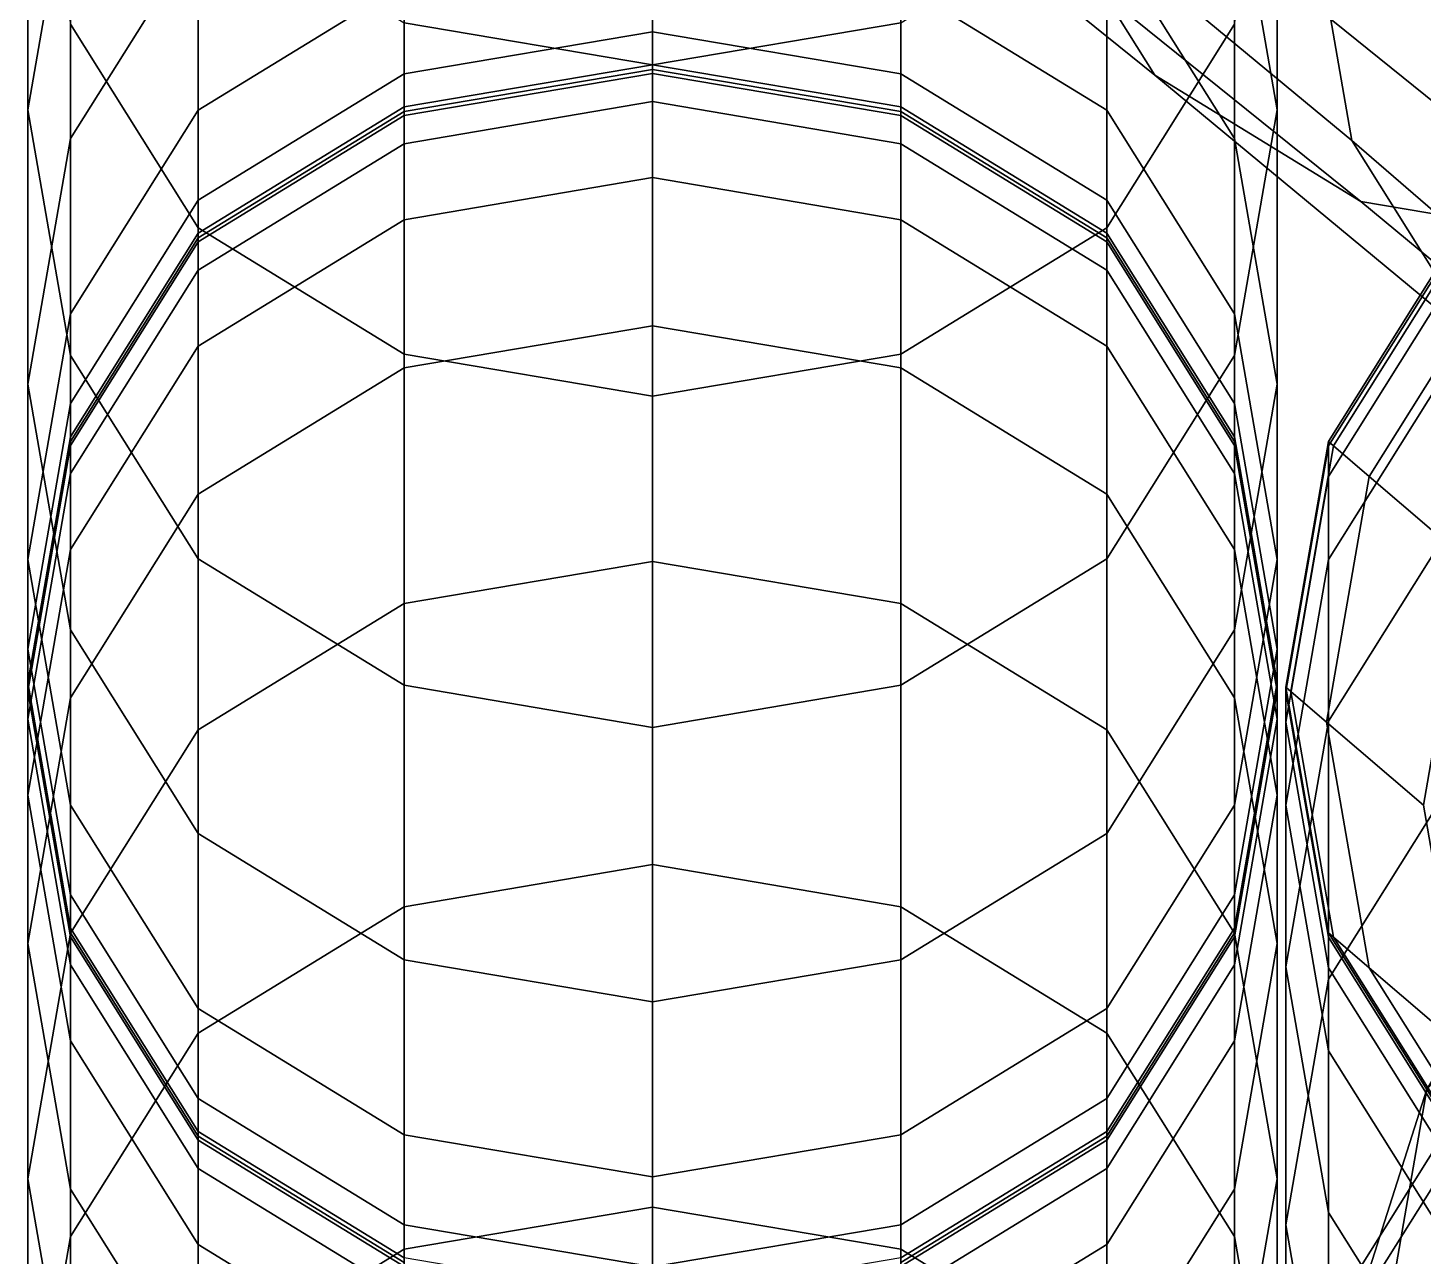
# Model space of a CAD drawing. Extents: x -7679 to 4110, y -17172 to 4838.
# Drawn here: x -7679 to -3935, y -3064 to 231 of the extents above; entities that cross this region are included whole.
import ezdxf

# ---------------------------------------------------------------- set-up
doc = ezdxf.new("R2010")
doc.units = 0

msp = doc.modelspace()

# ---------------------------------------------------------------- linework, layer by layer
for points in [[(-7678.625977, 11.328167, -192346.875), (-7564.368164, 670.277222, -192346.875), (-7564.368164, 1558.949219, -190309.375), (-7678.625977, 900, -190309.375)], [(-4327.066406, 11.32816, -192346.875), (-4327.066406, 900, -190309.375), (-4441.32373, 1558.949219, -190309.375), (-4441.32373, 670.277222, -192346.875)], [(-5455.970215, 749.751953, -173835.9375), (-5798.743164, 1295.738281, -173835.9375), (-4997.962402, 650.230591, -171983.40625), (-4655.189453, 104.244156, -171983.40625)], [(-4997.962402, 650.230591, -171983.40625), (-5112.220215, 1309.179688, -171983.40625), (-4241.125977, 587.5, -170125), (-4126.868164, -71.449127, -170125)], [(-4241.125977, 587.5, -170125), (-4126.868164, 1246.449097, -170125), (-3245.032471, 484.730347, -168224.609375), (-3359.290283, -174.218781, -168224.609375)], [(-7564.368164, -66.050873, -194412.5), (-7221.594727, 479.935547, -194412.5), (-7221.594727, 1216.263672, -192346.875), (-7564.368164, 670.277222, -192346.875)], [(-4441.32373, -66.050873, -194412.5), (-4441.32373, 670.277222, -192346.875), (-4784.09668, 1216.263672, -192346.875), (-4784.09668, 479.935547, -194412.5)], [(-7221.594727, -304.935516, -190309.375), (-7564.368164, 241.050903, -190309.375), (-7564.368164, 1129.722778, -188267.1875), (-7221.594727, 583.736328, -188267.1875)], [(-4784.09668, -304.935516, -190309.375), (-4784.09668, 583.736328, -188267.1875), (-4441.32373, 1129.722778, -188267.1875), (-4441.32373, 241.050903, -190309.375)], [(-6002.845703, 131.885483, -188267.1875), (-6669.349609, 244.848206, -188267.1875), (-6669.349609, 981.176331, -186187.5), (-6002.845703, 868.213623, -186187.5)], [(-5336.342773, 244.848206, -188267.1875), (-6002.845703, 131.885483, -188267.1875), (-6002.845703, 868.213623, -186187.5), (-5336.342773, 981.176331, -186187.5)], [(-7564.368164, -647.620911, -192346.875), (-7678.625977, 11.328167, -192346.875), (-7678.625977, 900, -190309.375), (-7564.368164, 241.050903, -190309.375)], [(-4441.32373, -647.620911, -192346.875), (-4441.32373, 241.050903, -190309.375), (-4327.066406, 900, -190309.375), (-4327.066406, 11.32816, -192346.875)], [(-6669.349609, 349.097107, -196529.5), (-6669.349609, 818.823669, -194412.5), (-7221.594727, 479.935547, -194412.5), (-7221.594727, 10.208967, -196529.5)], [(-4784.09668, 10.208967, -196529.5), (-4784.09668, 479.935547, -194412.5), (-5336.342773, 818.823669, -194412.5), (-5336.342773, 349.097107, -196529.5)], [(-4903.724609, 410.863831, -173835.9375), (-5455.970215, 749.751953, -173835.9375), (-4655.189453, 104.244156, -171983.40625), (-4102.943359, -234.643951, -171983.40625)], [(-7678.625977, -725, -194412.5), (-7564.368164, -66.050873, -194412.5), (-7564.368164, 670.277222, -192346.875), (-7678.625977, 11.328167, -192346.875)], [(-4655.189453, 104.244156, -171983.40625), (-4997.962402, 650.230591, -171983.40625), (-4126.868164, -71.449127, -170125), (-3784.095215, -617.435547, -170125)], [(-4327.066406, -725, -194412.5), (-4327.066406, 11.32816, -192346.875), (-4441.32373, 670.277222, -192346.875), (-4441.32373, -66.050873, -194412.5)], [(-6669.349609, -643.823608, -190309.375), (-7221.594727, -304.935516, -190309.375), (-7221.594727, 583.736328, -188267.1875), (-6669.349609, 244.848206, -188267.1875)], [(-4784.09668, -304.935516, -190309.375), (-5336.342773, -643.823608, -190309.375), (-5336.342773, 244.848206, -188267.1875), (-4784.09668, 583.736328, -188267.1875)], [(-4126.868164, -71.449127, -170125), (-4241.125977, 587.5, -170125), (-3359.290283, -174.218781, -168224.609375), (-3245.032471, -833.167847, -168224.609375)], [(-7564.368164, -535.777466, -196529.5), (-7221.594727, 10.208967, -196529.5), (-7221.594727, 479.935547, -194412.5), (-7564.368164, -66.050873, -194412.5)], [(-6002.845703, 220.848862, -198682.8125), (-6002.845703, 462.059814, -196529.5), (-6669.349609, 349.097107, -196529.5), (-6669.349609, 107.886154, -198682.8125)], [(-5336.342773, 107.886154, -198682.8125), (-5336.342773, 349.097107, -196529.5), (-6002.845703, 462.059814, -196529.5), (-6002.845703, 220.848862, -198682.8125)], [(-4441.32373, -535.777466, -196529.5), (-4441.32373, -66.050873, -194412.5), (-4784.09668, 479.935547, -194412.5), (-4784.09668, 10.208967, -196529.5)], [(-4237.221191, 297.901123, -173835.9375), (-4903.724609, 410.863831, -173835.9375), (-4102.943359, -234.643951, -171983.40625), (-3436.439941, -347.606659, -171983.40625)], [(-3570.717773, 410.863831, -173835.9375), (-4237.221191, 297.901123, -173835.9375), (-3436.439941, -347.606659, -171983.40625), (-2769.936523, -234.643951, -171983.40625)], [(-6669.349609, 107.886154, -198682.8125), (-6669.349609, 349.097107, -196529.5), (-7221.594727, 10.208967, -196529.5), (-7221.594727, -231.001968, -198682.8125)], [(-4784.09668, -231.001968, -198682.8125), (-4784.09668, 10.208967, -196529.5), (-5336.342773, 349.097107, -196529.5), (-5336.342773, 107.886154, -198682.8125)], [(-7221.594727, -1193.6073, -192346.875), (-7564.368164, -647.620911, -192346.875), (-7564.368164, 241.050903, -190309.375), (-7221.594727, -304.935516, -190309.375)], [(-6002.845703, -756.786377, -190309.375), (-6669.349609, -643.823608, -190309.375), (-6669.349609, 244.848206, -188267.1875), (-6002.845703, 131.885483, -188267.1875)], [(-5336.342773, -643.823608, -190309.375), (-6002.845703, -756.786377, -190309.375), (-6002.845703, 131.885483, -188267.1875), (-5336.342773, 244.848206, -188267.1875)], [(-4784.09668, -1193.6073, -192346.875), (-4784.09668, -304.935516, -190309.375), (-4441.32373, 241.050903, -190309.375), (-4441.32373, -647.620911, -192346.875)], [(-6002.845703, 131.981674, -200847.84375), (-6002.845703, 220.848862, -198682.8125), (-6669.349609, 107.886154, -198682.8125), (-6669.349609, 19.018969, -200847.84375)], [(-5336.342773, 19.018969, -200847.84375), (-5336.342773, 107.886154, -198682.8125), (-6002.845703, 220.848862, -198682.8125), (-6002.845703, 131.981674, -200847.84375)], [(-6002.845703, 119.286369, -203000), (-6002.845703, 131.981674, -200847.84375), (-6669.349609, 19.018969, -200847.84375), (-6669.349609, 6.323656, -203000)], [(-6002.845703, 119.286369, -211287.515625), (-6002.845703, 119.286369, -209259.59375), (-6669.349609, 6.323656, -209259.59375), (-6669.349609, 6.323656, -211287.515625)], [(-6002.845703, 119.286369, -209259.59375), (-6002.845703, 119.286369, -207204.6875), (-6669.349609, 6.323656, -207204.6875), (-6669.349609, 6.323656, -209259.59375)], [(-6002.845703, 119.286369, -207204.6875), (-6002.845703, 119.286369, -205119.328125), (-6669.349609, 6.323656, -205119.328125), (-6669.349609, 6.323656, -207204.6875)], [(-6002.845703, 119.286369, -205119.328125), (-6002.845703, 119.286369, -203000), (-6669.349609, 6.323656, -203000), (-6669.349609, 6.323656, -205119.328125)], [(-6002.845703, 108.544174, -213290.4375), (-6002.845703, 119.286369, -211287.515625), (-6669.349609, 6.323656, -211287.515625), (-6669.349609, -4.418532, -213290.4375)], [(-5336.342773, 6.323656, -203000), (-5336.342773, 19.018969, -200847.84375), (-6002.845703, 131.981674, -200847.84375), (-6002.845703, 119.286369, -203000)], [(-5336.342773, 6.323656, -211287.515625), (-5336.342773, 6.323656, -209259.59375), (-6002.845703, 119.286369, -209259.59375), (-6002.845703, 119.286369, -211287.515625)], [(-5336.342773, 6.323656, -209259.59375), (-5336.342773, 6.323656, -207204.6875), (-6002.845703, 119.286369, -207204.6875), (-6002.845703, 119.286369, -209259.59375)], [(-5336.342773, 6.323656, -207204.6875), (-5336.342773, 6.323656, -205119.328125), (-6002.845703, 119.286369, -205119.328125), (-6002.845703, 119.286369, -207204.6875)], [(-5336.342773, 6.323656, -205119.328125), (-5336.342773, 6.323656, -203000), (-6002.845703, 119.286369, -203000), (-6002.845703, 119.286369, -205119.328125)], [(-5336.342773, -4.418532, -213290.4375), (-5336.342773, 6.323656, -211287.515625), (-6002.845703, 119.286369, -211287.515625), (-6002.845703, 108.544174, -213290.4375)], [(-6669.349609, 19.018969, -200847.84375), (-6669.349609, 107.886154, -198682.8125), (-7221.594727, -231.001968, -198682.8125), (-7221.594727, -319.869171, -200847.84375)], [(-6002.845703, 33.348869, -215264.0625), (-6002.845703, 108.544174, -213290.4375), (-6669.349609, -4.418532, -213290.4375), (-6669.349609, -79.613846, -215264.0625)], [(-5336.342773, -79.613846, -215264.0625), (-5336.342773, -4.418532, -213290.4375), (-6002.845703, 108.544174, -213290.4375), (-6002.845703, 33.348869, -215264.0625)], [(-4784.09668, -319.869171, -200847.84375), (-4784.09668, -231.001968, -198682.8125), (-5336.342773, 107.886154, -198682.8125), (-5336.342773, 19.018969, -200847.84375)], [(-4102.943359, -234.643951, -171983.40625), (-4655.189453, 104.244156, -171983.40625), (-3784.095215, -617.435547, -170125), (-3231.849609, -956.323608, -170125)], [(-7564.368164, -1383.948975, -194412.5), (-7678.625977, -725, -194412.5), (-7678.625977, 11.328167, -192346.875), (-7564.368164, -647.620911, -192346.875)], [(-7564.368164, -776.988403, -198682.8125), (-7221.594727, -231.001968, -198682.8125), (-7221.594727, 10.208967, -196529.5), (-7564.368164, -535.777466, -196529.5)], [(-6669.349609, 6.323656, -203000), (-6669.349609, 19.018969, -200847.84375), (-7221.594727, -319.869171, -200847.84375), (-7221.594727, -332.564484, -203000)], [(-6669.349609, 6.323656, -211287.515625), (-6669.349609, 6.323656, -209259.59375), (-7221.594727, -332.564484, -209259.59375), (-7221.594727, -332.564484, -211287.515625)], [(-6669.349609, 6.323656, -209259.59375), (-6669.349609, 6.323656, -207204.6875), (-7221.594727, -332.564484, -207204.6875), (-7221.594727, -332.564484, -209259.59375)], [(-6669.349609, 6.323656, -207204.6875), (-6669.349609, 6.323656, -205119.328125), (-7221.594727, -332.564484, -205119.328125), (-7221.594727, -332.564484, -207204.6875)], [(-6669.349609, 6.323656, -205119.328125), (-6669.349609, 6.323656, -203000), (-7221.594727, -332.564484, -203000), (-7221.594727, -332.564484, -205119.328125)], [(-6669.349609, -4.418532, -213290.4375), (-6669.349609, 6.323656, -211287.515625), (-7221.594727, -332.564484, -211287.515625), (-7221.594727, -343.306671, -213290.4375)], [(-6002.845703, -170.752701, -217202.53125), (-6002.845703, 33.348869, -215264.0625), (-6669.349609, -79.613846, -215264.0625), (-6669.349609, -283.715424, -217202.53125)], [(-5336.342773, -283.715424, -217202.53125), (-5336.342773, -79.613846, -215264.0625), (-6002.845703, 33.348869, -215264.0625), (-6002.845703, -170.752701, -217202.53125)], [(-4784.09668, -332.564484, -203000), (-4784.09668, -319.869171, -200847.84375), (-5336.342773, 19.018969, -200847.84375), (-5336.342773, 6.323656, -203000)], [(-4784.09668, -332.564484, -211287.515625), (-4784.09668, -332.564484, -209259.59375), (-5336.342773, 6.323656, -209259.59375), (-5336.342773, 6.323656, -211287.515625)], [(-4784.09668, -332.564484, -209259.59375), (-4784.09668, -332.564484, -207204.6875), (-5336.342773, 6.323656, -207204.6875), (-5336.342773, 6.323656, -209259.59375)], [(-4784.09668, -332.564484, -207204.6875), (-4784.09668, -332.564484, -205119.328125), (-5336.342773, 6.323656, -205119.328125), (-5336.342773, 6.323656, -207204.6875)], [(-4784.09668, -332.564484, -205119.328125), (-4784.09668, -332.564484, -203000), (-5336.342773, 6.323656, -203000), (-5336.342773, 6.323656, -205119.328125)], [(-4784.09668, -343.306671, -213290.4375), (-4784.09668, -332.564484, -211287.515625), (-5336.342773, 6.323656, -211287.515625), (-5336.342773, -4.418532, -213290.4375)], [(-4441.32373, -776.988403, -198682.8125), (-4441.32373, -535.777466, -196529.5), (-4784.09668, 10.208967, -196529.5), (-4784.09668, -231.001968, -198682.8125)], [(-4441.32373, -1383.948975, -194412.5), (-4441.32373, -647.620911, -192346.875), (-4327.066406, 11.32816, -192346.875), (-4327.066406, -725, -194412.5)], [(-6669.349609, -79.613846, -215264.0625), (-6669.349609, -4.418532, -213290.4375), (-7221.594727, -343.306671, -213290.4375), (-7221.594727, -418.502014, -215264.0625)], [(-4784.09668, -418.502014, -215264.0625), (-4784.09668, -343.306671, -213290.4375), (-5336.342773, -4.418532, -213290.4375), (-5336.342773, -79.613846, -215264.0625)], [(-7678.625977, -1194.726563, -196529.5), (-7564.368164, -535.777466, -196529.5), (-7564.368164, -66.050873, -194412.5), (-7678.625977, -725, -194412.5)], [(-4327.066406, -1194.726563, -196529.5), (-4327.066406, -725, -194412.5), (-4441.32373, -66.050873, -194412.5), (-4441.32373, -535.777466, -196529.5)], [(-3784.095215, -617.435547, -170125), (-4126.868164, -71.449127, -170125), (-3245.032471, -833.167847, -168224.609375), (-2902.259277, -1379.154297, -168224.609375)], [(-6669.349609, -283.715424, -217202.53125), (-6669.349609, -79.613846, -215264.0625), (-7221.594727, -418.502014, -215264.0625), (-7221.594727, -622.603577, -217202.53125)], [(-4784.09668, -622.603577, -217202.53125), (-4784.09668, -418.502014, -215264.0625), (-5336.342773, -79.613846, -215264.0625), (-5336.342773, -283.715424, -217202.53125)], [(-6002.845703, -568.213684, -219099.984375), (-6002.845703, -170.752701, -217202.53125), (-6669.349609, -283.715424, -217202.53125), (-6669.349609, -681.176392, -219099.984375)], [(-5336.342773, -681.176392, -219099.984375), (-5336.342773, -283.715424, -217202.53125), (-6002.845703, -170.752701, -217202.53125), (-6002.845703, -568.213684, -219099.984375)], [(-7564.368164, -865.855591, -200847.84375), (-7221.594727, -319.869171, -200847.84375), (-7221.594727, -231.001968, -198682.8125), (-7564.368164, -776.988403, -198682.8125)], [(-4441.32373, -865.855591, -200847.84375), (-4441.32373, -776.988403, -198682.8125), (-4784.09668, -231.001968, -198682.8125), (-4784.09668, -319.869171, -200847.84375)], [(-3436.439941, -347.606659, -171983.40625), (-4102.943359, -234.643951, -171983.40625), (-3231.849609, -956.323608, -170125), (-2565.346191, -1069.286377, -170125)], [(-6669.349609, -681.176392, -219099.984375), (-6669.349609, -283.715424, -217202.53125), (-7221.594727, -622.603577, -217202.53125), (-7221.594727, -1020.064575, -219099.984375)], [(-4784.09668, -1020.064575, -219099.984375), (-4784.09668, -622.603577, -217202.53125), (-5336.342773, -283.715424, -217202.53125), (-5336.342773, -681.176392, -219099.984375)], [(-7564.368164, -878.550903, -203000), (-7221.594727, -332.564484, -203000), (-7221.594727, -319.869171, -200847.84375), (-7564.368164, -865.855591, -200847.84375)], [(-7564.368164, -878.550903, -211287.515625), (-7221.594727, -332.564484, -211287.515625), (-7221.594727, -332.564484, -209259.59375), (-7564.368164, -878.550903, -209259.59375)], [(-7564.368164, -878.550903, -209259.59375), (-7221.594727, -332.564484, -209259.59375), (-7221.594727, -332.564484, -207204.6875), (-7564.368164, -878.550903, -207204.6875)], [(-7564.368164, -878.550903, -207204.6875), (-7221.594727, -332.564484, -207204.6875), (-7221.594727, -332.564484, -205119.328125), (-7564.368164, -878.550903, -205119.328125)], [(-7564.368164, -878.550903, -205119.328125), (-7221.594727, -332.564484, -205119.328125), (-7221.594727, -332.564484, -203000), (-7564.368164, -878.550903, -203000)], [(-7564.368164, -889.293091, -213290.4375), (-7221.594727, -343.306671, -213290.4375), (-7221.594727, -332.564484, -211287.515625), (-7564.368164, -878.550903, -211287.515625)], [(-6669.349609, -1532.495483, -192346.875), (-7221.594727, -1193.6073, -192346.875), (-7221.594727, -304.935516, -190309.375), (-6669.349609, -643.823608, -190309.375)], [(-4784.09668, -1193.6073, -192346.875), (-5336.342773, -1532.495483, -192346.875), (-5336.342773, -643.823608, -190309.375), (-4784.09668, -304.935516, -190309.375)], [(-4441.32373, -878.550903, -203000), (-4441.32373, -865.855591, -200847.84375), (-4784.09668, -319.869171, -200847.84375), (-4784.09668, -332.564484, -203000)], [(-4441.32373, -878.550903, -211287.515625), (-4441.32373, -878.550903, -209259.59375), (-4784.09668, -332.564484, -209259.59375), (-4784.09668, -332.564484, -211287.515625)], [(-4441.32373, -878.550903, -209259.59375), (-4441.32373, -878.550903, -207204.6875), (-4784.09668, -332.564484, -207204.6875), (-4784.09668, -332.564484, -209259.59375)], [(-4441.32373, -878.550903, -207204.6875), (-4441.32373, -878.550903, -205119.328125), (-4784.09668, -332.564484, -205119.328125), (-4784.09668, -332.564484, -207204.6875)], [(-4441.32373, -878.550903, -205119.328125), (-4441.32373, -878.550903, -203000), (-4784.09668, -332.564484, -203000), (-4784.09668, -332.564484, -205119.328125)], [(-4441.32373, -889.293091, -213290.4375), (-4441.32373, -878.550903, -211287.515625), (-4784.09668, -332.564484, -211287.515625), (-4784.09668, -343.306671, -213290.4375)], [(-4189.368652, -878.550903, -105625.007813), (-3846.595459, -332.564484, -105625.007813), (-3832.923828, -344.283234, -103261.71875), (-4175.696777, -890.269653, -103261.71875)], [(-4189.368652, -890.269653, -107945.320313), (-3846.595459, -344.283234, -107945.320313), (-3846.595459, -332.564484, -105625.007813), (-4189.368652, -878.550903, -105625.007813)], [(-4189.368652, -878.550903, 99250), (-4175.696777, -890.269653, 96886.71875), (-3832.923828, -344.283234, 96886.71875), (-3846.595459, -332.564484, 99250)], [(-4189.368652, -890.269653, 101570.3125), (-4189.368652, -878.550903, 99250), (-3846.595459, -332.564484, 99250), (-3846.595459, -344.283234, 101570.3125)], [(-7564.368164, -964.488403, -215264.0625), (-7221.594727, -418.502014, -215264.0625), (-7221.594727, -343.306671, -213290.4375), (-7564.368164, -889.293091, -213290.4375)], [(-4441.32373, -964.488403, -215264.0625), (-4441.32373, -889.293091, -213290.4375), (-4784.09668, -343.306671, -213290.4375), (-4784.09668, -418.502014, -215264.0625)], [(-4189.368652, -972.300903, -110218.757813), (-3846.595459, -426.314484, -110218.757813), (-3846.595459, -344.283234, -107945.320313), (-4189.368652, -890.269653, -107945.320313)], [(-4189.368652, -972.300903, 103843.75), (-4189.368652, -890.269653, 101570.3125), (-3846.595459, -344.283234, 101570.3125), (-3846.595459, -426.314484, 103843.75)], [(-4175.696777, -890.269653, -103261.71875), (-3832.923828, -344.283234, -103261.71875), (-3737.220215, -426.314484, -100875), (-4079.993408, -972.300903, -100875)], [(-4175.696777, -890.269653, 96886.71875), (-4079.993408, -972.300903, 94500), (-3737.220215, -426.314484, 94500), (-3832.923828, -344.283234, 96886.71875)], [(-7564.368164, -1168.589966, -217202.53125), (-7221.594727, -622.603577, -217202.53125), (-7221.594727, -418.502014, -215264.0625), (-7564.368164, -964.488403, -215264.0625)], [(-4441.32373, -1168.589966, -217202.53125), (-4441.32373, -964.488403, -215264.0625), (-4784.09668, -418.502014, -215264.0625), (-4784.09668, -622.603577, -217202.53125)], [(-4189.368652, -1194.957153, -112445.320313), (-3846.595459, -648.970703, -112445.320313), (-3846.595459, -426.314484, -110218.757813), (-4189.368652, -972.300903, -110218.757813)], [(-4189.368652, -1194.957153, 106070.320313), (-4189.368652, -972.300903, 103843.75), (-3846.595459, -426.314484, 103843.75), (-3846.595459, -648.970703, 106070.320313)], [(-4079.993408, -972.300903, -100875), (-3737.220215, -426.314484, -100875), (-3477.454834, -648.970703, -98488.28125), (-3820.228027, -1194.957153, -98488.28125)], [(-4079.993408, -972.300903, 94500), (-3820.228027, -1194.957153, 92113.28125), (-3477.454834, -648.970703, 92113.28125), (-3737.220215, -426.314484, 94500)], [(-7678.625977, -1435.9375, -198682.8125), (-7564.368164, -776.988403, -198682.8125), (-7564.368164, -535.777466, -196529.5), (-7678.625977, -1194.726563, -196529.5)], [(-4327.066406, -1435.9375, -198682.8125), (-4327.066406, -1194.726563, -196529.5), (-4441.32373, -535.777466, -196529.5), (-4441.32373, -776.988403, -198682.8125)], [(-6002.845703, -1200.049561, -220953.515625), (-6002.845703, -568.213684, -219099.984375), (-6669.349609, -681.176392, -219099.984375), (-6669.349609, -1313.012329, -220953.515625)], [(-5336.342773, -1313.012329, -220953.515625), (-5336.342773, -681.176392, -219099.984375), (-6002.845703, -568.213684, -219099.984375), (-6002.845703, -1200.049561, -220953.515625)], [(-7564.368164, -1566.050903, -219099.984375), (-7221.594727, -1020.064575, -219099.984375), (-7221.594727, -622.603577, -217202.53125), (-7564.368164, -1168.589966, -217202.53125)], [(-4441.32373, -1566.050903, -219099.984375), (-4441.32373, -1168.589966, -217202.53125), (-4784.09668, -622.603577, -217202.53125), (-4784.09668, -1020.064575, -219099.984375)], [(-7221.594727, -1929.935547, -194412.5), (-7564.368164, -1383.948975, -194412.5), (-7564.368164, -647.620911, -192346.875), (-7221.594727, -1193.6073, -192346.875)], [(-6002.845703, -1645.458252, -192346.875), (-6669.349609, -1532.495483, -192346.875), (-6669.349609, -643.823608, -190309.375), (-6002.845703, -756.786377, -190309.375)], [(-5336.342773, -1532.495483, -192346.875), (-6002.845703, -1645.458252, -192346.875), (-6002.845703, -756.786377, -190309.375), (-5336.342773, -643.823608, -190309.375)], [(-4784.09668, -1929.935547, -194412.5), (-4784.09668, -1193.6073, -192346.875), (-4441.32373, -647.620911, -192346.875), (-4441.32373, -1383.948975, -194412.5)], [(-4189.368652, -1628.550781, -114625.007813), (-3846.595459, -1082.564453, -114625.007813), (-3846.595459, -648.970703, -112445.320313), (-4189.368652, -1194.957153, -112445.320313)], [(-4189.368652, -1628.550781, 108250.007813), (-4189.368652, -1194.957153, 106070.320313), (-3846.595459, -648.970703, 106070.320313), (-3846.595459, -1082.564453, 108250.007813)], [(-6669.349609, -1313.012329, -220953.515625), (-6669.349609, -681.176392, -219099.984375), (-7221.594727, -1020.064575, -219099.984375), (-7221.594727, -1651.900391, -220953.515625)], [(-4784.09668, -1651.900391, -220953.515625), (-4784.09668, -1020.064575, -219099.984375), (-5336.342773, -681.176392, -219099.984375), (-5336.342773, -1313.012329, -220953.515625)], [(-7564.368164, -1853.675537, -196529.5), (-7678.625977, -1194.726563, -196529.5), (-7678.625977, -725, -194412.5), (-7564.368164, -1383.948975, -194412.5)], [(-4441.32373, -1853.675537, -196529.5), (-4441.32373, -1383.948975, -194412.5), (-4327.066406, -725, -194412.5), (-4327.066406, -1194.726563, -196529.5)], [(-7678.625977, -1524.804688, -200847.84375), (-7564.368164, -865.855591, -200847.84375), (-7564.368164, -776.988403, -198682.8125), (-7678.625977, -1435.9375, -198682.8125)], [(-4327.066406, -1524.804688, -200847.84375), (-4327.066406, -1435.9375, -198682.8125), (-4441.32373, -776.988403, -198682.8125), (-4441.32373, -865.855591, -200847.84375)], [(-7678.625977, -1537.5, -203000), (-7564.368164, -878.550903, -203000), (-7564.368164, -865.855591, -200847.84375), (-7678.625977, -1524.804688, -200847.84375)], [(-7678.625977, -1537.5, -211287.515625), (-7564.368164, -878.550903, -211287.515625), (-7564.368164, -878.550903, -209259.59375), (-7678.625977, -1537.5, -209259.59375)], [(-7678.625977, -1537.5, -209259.59375), (-7564.368164, -878.550903, -209259.59375), (-7564.368164, -878.550903, -207204.6875), (-7678.625977, -1537.5, -207204.6875)], [(-7678.625977, -1537.5, -207204.6875), (-7564.368164, -878.550903, -207204.6875), (-7564.368164, -878.550903, -205119.328125), (-7678.625977, -1537.5, -205119.328125)], [(-7678.625977, -1537.5, -205119.328125), (-7564.368164, -878.550903, -205119.328125), (-7564.368164, -878.550903, -203000), (-7678.625977, -1537.5, -203000)], [(-7678.625977, -1548.242188, -213290.4375), (-7564.368164, -889.293091, -213290.4375), (-7564.368164, -878.550903, -211287.515625), (-7678.625977, -1537.5, -211287.515625)], [(-7678.625977, -1623.4375, -215264.0625), (-7564.368164, -964.488403, -215264.0625), (-7564.368164, -889.293091, -213290.4375), (-7678.625977, -1548.242188, -213290.4375)], [(-4327.066406, -1537.5, -203000), (-4327.066406, -1524.804688, -200847.84375), (-4441.32373, -865.855591, -200847.84375), (-4441.32373, -878.550903, -203000)], [(-4327.066406, -1537.5, -211287.515625), (-4327.066406, -1537.5, -209259.59375), (-4441.32373, -878.550903, -209259.59375), (-4441.32373, -878.550903, -211287.515625)], [(-4327.066406, -1537.5, -209259.59375), (-4327.066406, -1537.5, -207204.6875), (-4441.32373, -878.550903, -207204.6875), (-4441.32373, -878.550903, -209259.59375)], [(-4327.066406, -1537.5, -207204.6875), (-4327.066406, -1537.5, -205119.328125), (-4441.32373, -878.550903, -205119.328125), (-4441.32373, -878.550903, -207204.6875)], [(-4327.066406, -1537.5, -205119.328125), (-4327.066406, -1537.5, -203000), (-4441.32373, -878.550903, -203000), (-4441.32373, -878.550903, -205119.328125)], [(-4327.066406, -1548.242188, -213290.4375), (-4327.066406, -1537.5, -211287.515625), (-4441.32373, -878.550903, -211287.515625), (-4441.32373, -889.293091, -213290.4375)], [(-4327.066406, -1623.4375, -215264.0625), (-4327.066406, -1548.242188, -213290.4375), (-4441.32373, -889.293091, -213290.4375), (-4441.32373, -964.488403, -215264.0625)], [(-4303.625977, -1537.5, -105625.007813), (-4189.368652, -878.550903, -105625.007813), (-4175.696777, -890.269653, -103261.71875), (-4289.954102, -1549.21875, -103261.71875)], [(-4303.625977, -1549.21875, -107945.320313), (-4189.368652, -890.269653, -107945.320313), (-4189.368652, -878.550903, -105625.007813), (-4303.625977, -1537.5, -105625.007813)], [(-4303.625977, -1537.5, 99250), (-4289.954102, -1549.21875, 96886.71875), (-4175.696777, -890.269653, 96886.71875), (-4189.368652, -878.550903, 99250)], [(-4303.625977, -1549.21875, 101570.3125), (-4303.625977, -1537.5, 99250), (-4189.368652, -878.550903, 99250), (-4189.368652, -890.269653, 101570.3125)], [(-4303.625977, -1631.25, -110218.757813), (-4189.368652, -972.300903, -110218.757813), (-4189.368652, -890.269653, -107945.320313), (-4303.625977, -1549.21875, -107945.320313)], [(-4303.625977, -1631.25, 103843.75), (-4303.625977, -1549.21875, 101570.3125), (-4189.368652, -890.269653, 101570.3125), (-4189.368652, -972.300903, 103843.75)], [(-4289.954102, -1549.21875, -103261.71875), (-4175.696777, -890.269653, -103261.71875), (-4079.993408, -972.300903, -100875), (-4194.250977, -1631.25, -100875)], [(-4289.954102, -1549.21875, 96886.71875), (-4194.250977, -1631.25, 94500), (-4079.993408, -972.300903, 94500), (-4175.696777, -890.269653, 96886.71875)], [(-7678.625977, -1827.539063, -217202.53125), (-7564.368164, -1168.589966, -217202.53125), (-7564.368164, -964.488403, -215264.0625), (-7678.625977, -1623.4375, -215264.0625)], [(-4327.066406, -1827.539063, -217202.53125), (-4327.066406, -1623.4375, -215264.0625), (-4441.32373, -964.488403, -215264.0625), (-4441.32373, -1168.589966, -217202.53125)], [(-4303.625977, -1853.90625, -112445.320313), (-4189.368652, -1194.957153, -112445.320313), (-4189.368652, -972.300903, -110218.757813), (-4303.625977, -1631.25, -110218.757813)], [(-4303.625977, -1853.90625, 106070.320313), (-4303.625977, -1631.25, 103843.75), (-4189.368652, -972.300903, 103843.75), (-4189.368652, -1194.957153, 106070.320313)], [(-4194.250977, -1631.25, -100875), (-4079.993408, -972.300903, -100875), (-3820.228027, -1194.957153, -98488.28125), (-3934.485352, -1853.90625, -98488.28125)], [(-4194.250977, -1631.25, 94500), (-3934.485352, -1853.90625, 92113.28125), (-3820.228027, -1194.957153, 92113.28125), (-4079.993408, -972.300903, 94500)], [(-7564.368164, -2197.886963, -220953.515625), (-7221.594727, -1651.900391, -220953.515625), (-7221.594727, -1020.064575, -219099.984375), (-7564.368164, -1566.050903, -219099.984375)], [(-4441.32373, -2197.886963, -220953.515625), (-4441.32373, -1566.050903, -219099.984375), (-4784.09668, -1020.064575, -219099.984375), (-4784.09668, -1651.900391, -220953.515625)], [(-4189.368652, -2320.933838, -116756.835938), (-3846.595459, -1774.947266, -116756.835938), (-3846.595459, -1082.564453, -114625.007813), (-4189.368652, -1628.550781, -114625.007813)], [(-4189.368652, -2320.933838, 110381.835938), (-4189.368652, -1628.550781, 108250.007813), (-3846.595459, -1082.564453, 108250.007813), (-3846.595459, -1774.947266, 110381.835938)], [(-7678.625977, -2225, -219099.984375), (-7564.368164, -1566.050903, -219099.984375), (-7564.368164, -1168.589966, -217202.53125), (-7678.625977, -1827.539063, -217202.53125)], [(-7564.368164, -2094.886719, -198682.8125), (-7678.625977, -1435.9375, -198682.8125), (-7678.625977, -1194.726563, -196529.5), (-7564.368164, -1853.675537, -196529.5)], [(-6669.349609, -2268.82373, -194412.5), (-7221.594727, -1929.935547, -194412.5), (-7221.594727, -1193.6073, -192346.875), (-6669.349609, -1532.495483, -192346.875)], [(-4784.09668, -1929.935547, -194412.5), (-5336.342773, -2268.82373, -194412.5), (-5336.342773, -1532.495483, -192346.875), (-4784.09668, -1193.6073, -192346.875)], [(-4327.066406, -2225, -219099.984375), (-4327.066406, -1827.539063, -217202.53125), (-4441.32373, -1168.589966, -217202.53125), (-4441.32373, -1566.050903, -219099.984375)], [(-4441.32373, -2094.886719, -198682.8125), (-4441.32373, -1853.675537, -196529.5), (-4327.066406, -1194.726563, -196529.5), (-4327.066406, -1435.9375, -198682.8125)], [(-4303.625977, -2287.500244, -114625.007813), (-4189.368652, -1628.550781, -114625.007813), (-4189.368652, -1194.957153, -112445.320313), (-4303.625977, -1853.90625, -112445.320313)], [(-4303.625977, -2287.500244, 108250.007813), (-4303.625977, -1853.90625, 106070.320313), (-4189.368652, -1194.957153, 106070.320313), (-4189.368652, -1628.550781, 108250.007813)], [(-6002.845703, -2013.526123, -222771.875), (-6002.845703, -1200.049561, -220953.515625), (-6669.349609, -1313.012329, -220953.515625), (-6669.349609, -2126.48877, -222771.875)], [(-5336.342773, -2126.48877, -222771.875), (-5336.342773, -1313.012329, -220953.515625), (-6002.845703, -1200.049561, -220953.515625), (-6002.845703, -2013.526123, -222771.875)], [(-6669.349609, -2126.48877, -222771.875), (-6669.349609, -1313.012329, -220953.515625), (-7221.594727, -1651.900391, -220953.515625), (-7221.594727, -2465.376953, -222771.875)], [(-4784.09668, -2465.376953, -222771.875), (-4784.09668, -1651.900391, -220953.515625), (-5336.342773, -1313.012329, -220953.515625), (-5336.342773, -2126.48877, -222771.875)], [(-7221.594727, -2399.662109, -196529.5), (-7564.368164, -1853.675537, -196529.5), (-7564.368164, -1383.948975, -194412.5), (-7221.594727, -1929.935547, -194412.5)], [(-4784.09668, -2399.662109, -196529.5), (-4784.09668, -1929.935547, -194412.5), (-4441.32373, -1383.948975, -194412.5), (-4441.32373, -1853.675537, -196529.5)], [(-7564.368164, -2183.753662, -200847.84375), (-7678.625977, -1524.804688, -200847.84375), (-7678.625977, -1435.9375, -198682.8125), (-7564.368164, -2094.886719, -198682.8125)], [(-4441.32373, -2183.753662, -200847.84375), (-4441.32373, -2094.886719, -198682.8125), (-4327.066406, -1435.9375, -198682.8125), (-4327.066406, -1524.804688, -200847.84375)], [(-7564.368164, -2196.448975, -203000), (-7678.625977, -1537.5, -203000), (-7678.625977, -1524.804688, -200847.84375), (-7564.368164, -2183.753662, -200847.84375)], [(-6002.845703, -2381.786377, -194412.5), (-6669.349609, -2268.82373, -194412.5), (-6669.349609, -1532.495483, -192346.875), (-6002.845703, -1645.458252, -192346.875)], [(-5336.342773, -2268.82373, -194412.5), (-6002.845703, -2381.786377, -194412.5), (-6002.845703, -1645.458252, -192346.875), (-5336.342773, -1532.495483, -192346.875)], [(-4441.32373, -2196.448975, -203000), (-4441.32373, -2183.753662, -200847.84375), (-4327.066406, -1524.804688, -200847.84375), (-4327.066406, -1537.5, -203000)], [(-7564.368164, -2196.448975, -211287.515625), (-7678.625977, -1537.5, -211287.515625), (-7678.625977, -1537.5, -209259.59375), (-7564.368164, -2196.448975, -209259.59375)], [(-7564.368164, -2196.448975, -209259.59375), (-7678.625977, -1537.5, -209259.59375), (-7678.625977, -1537.5, -207204.6875), (-7564.368164, -2196.448975, -207204.6875)], [(-7564.368164, -2196.448975, -207204.6875), (-7678.625977, -1537.5, -207204.6875), (-7678.625977, -1537.5, -205119.328125), (-7564.368164, -2196.448975, -205119.328125)], [(-7564.368164, -2196.448975, -205119.328125), (-7678.625977, -1537.5, -205119.328125), (-7678.625977, -1537.5, -203000), (-7564.368164, -2196.448975, -203000)], [(-7564.368164, -2207.191162, -213290.4375), (-7678.625977, -1548.242188, -213290.4375), (-7678.625977, -1537.5, -211287.515625), (-7564.368164, -2196.448975, -211287.515625)], [(-7564.368164, -2282.386719, -215264.0625), (-7678.625977, -1623.4375, -215264.0625), (-7678.625977, -1548.242188, -213290.4375), (-7564.368164, -2207.191162, -213290.4375)], [(-7678.625977, -2856.835938, -220953.515625), (-7564.368164, -2197.886963, -220953.515625), (-7564.368164, -1566.050903, -219099.984375), (-7678.625977, -2225, -219099.984375)], [(-4441.32373, -2196.448975, -211287.515625), (-4441.32373, -2196.448975, -209259.59375), (-4327.066406, -1537.5, -209259.59375), (-4327.066406, -1537.5, -211287.515625)], [(-4441.32373, -2196.448975, -209259.59375), (-4441.32373, -2196.448975, -207204.6875), (-4327.066406, -1537.5, -207204.6875), (-4327.066406, -1537.5, -209259.59375)], [(-4441.32373, -2196.448975, -207204.6875), (-4441.32373, -2196.448975, -205119.328125), (-4327.066406, -1537.5, -205119.328125), (-4327.066406, -1537.5, -207204.6875)], [(-4441.32373, -2196.448975, -205119.328125), (-4441.32373, -2196.448975, -203000), (-4327.066406, -1537.5, -203000), (-4327.066406, -1537.5, -205119.328125)], [(-4441.32373, -2207.191162, -213290.4375), (-4441.32373, -2196.448975, -211287.515625), (-4327.066406, -1537.5, -211287.515625), (-4327.066406, -1548.242188, -213290.4375)], [(-4441.32373, -2282.386719, -215264.0625), (-4441.32373, -2207.191162, -213290.4375), (-4327.066406, -1548.242188, -213290.4375), (-4327.066406, -1623.4375, -215264.0625)], [(-4327.066406, -2856.835938, -220953.515625), (-4327.066406, -2225, -219099.984375), (-4441.32373, -1566.050903, -219099.984375), (-4441.32373, -2197.886963, -220953.515625)], [(-4189.368652, -2196.448975, -105625.007813), (-4303.625977, -1537.5, -105625.007813), (-4289.954102, -1549.21875, -103261.71875), (-4175.696777, -2208.167725, -103261.71875)], [(-4189.368652, -2208.167725, -107945.320313), (-4303.625977, -1549.21875, -107945.320313), (-4303.625977, -1537.5, -105625.007813), (-4189.368652, -2196.448975, -105625.007813)], [(-4189.368652, -2196.448975, 99250), (-4175.696777, -2208.167725, 96886.71875), (-4289.954102, -1549.21875, 96886.71875), (-4303.625977, -1537.5, 99250)], [(-4189.368652, -2208.167725, 101570.3125), (-4189.368652, -2196.448975, 99250), (-4303.625977, -1537.5, 99250), (-4303.625977, -1549.21875, 101570.3125)], [(-4189.368652, -2290.199219, -110218.757813), (-4303.625977, -1631.25, -110218.757813), (-4303.625977, -1549.21875, -107945.320313), (-4189.368652, -2208.167725, -107945.320313)], [(-4189.368652, -2290.199219, 103843.75), (-4189.368652, -2208.167725, 101570.3125), (-4303.625977, -1549.21875, 101570.3125), (-4303.625977, -1631.25, 103843.75)], [(-4175.696777, -2208.167725, -103261.71875), (-4289.954102, -1549.21875, -103261.71875), (-4194.250977, -1631.25, -100875), (-4079.993408, -2290.199219, -100875)], [(-4175.696777, -2208.167725, 96886.71875), (-4079.993408, -2290.199219, 94500), (-4194.250977, -1631.25, 94500), (-4289.954102, -1549.21875, 96886.71875)], [(-7564.368164, -2486.488281, -217202.53125), (-7678.625977, -1827.539063, -217202.53125), (-7678.625977, -1623.4375, -215264.0625), (-7564.368164, -2282.386719, -215264.0625)], [(-4441.32373, -2486.488281, -217202.53125), (-4441.32373, -2282.386719, -215264.0625), (-4327.066406, -1623.4375, -215264.0625), (-4327.066406, -1827.539063, -217202.53125)], [(-4303.625977, -2979.882813, -116756.835938), (-4189.368652, -2320.933838, -116756.835938), (-4189.368652, -1628.550781, -114625.007813), (-4303.625977, -2287.500244, -114625.007813)], [(-4303.625977, -2979.882813, 110381.835938), (-4303.625977, -2287.500244, 108250.007813), (-4189.368652, -1628.550781, 108250.007813), (-4189.368652, -2320.933838, 110381.835938)], [(-4189.368652, -2512.855469, -112445.320313), (-4303.625977, -1853.90625, -112445.320313), (-4303.625977, -1631.25, -110218.757813), (-4189.368652, -2290.199219, -110218.757813)], [(-4189.368652, -2512.855469, 106070.320313), (-4189.368652, -2290.199219, 103843.75), (-4303.625977, -1631.25, 103843.75), (-4303.625977, -1853.90625, 106070.320313)], [(-4079.993408, -2290.199219, -100875), (-4194.250977, -1631.25, -100875), (-3934.485352, -1853.90625, -98488.28125), (-3820.228027, -2512.855469, -98488.28125)], [(-4079.993408, -2290.199219, 94500), (-3820.228027, -2512.855469, 92113.28125), (-3934.485352, -1853.90625, 92113.28125), (-4194.250977, -1631.25, 94500)], [(-7564.368164, -3011.363281, -222771.875), (-7221.594727, -2465.376953, -222771.875), (-7221.594727, -1651.900391, -220953.515625), (-7564.368164, -2197.886963, -220953.515625)], [(-4441.32373, -3011.363281, -222771.875), (-4441.32373, -2197.886963, -220953.515625), (-4784.09668, -1651.900391, -220953.515625), (-4784.09668, -2465.376953, -222771.875)], [(-4189.368652, -3230.113281, -118835.9375), (-3846.595459, -2684.126953, -118835.9375), (-3846.595459, -1774.947266, -116756.835938), (-4189.368652, -2320.933838, -116756.835938)], [(-4189.368652, -3230.113281, 112460.9375), (-4189.368652, -2320.933838, 110381.835938), (-3846.595459, -1774.947266, 110381.835938), (-3846.595459, -2684.126953, 112460.9375)], [(-7564.368164, -2883.949219, -219099.984375), (-7678.625977, -2225, -219099.984375), (-7678.625977, -1827.539063, -217202.53125), (-7564.368164, -2486.488281, -217202.53125)], [(-4441.32373, -2883.949219, -219099.984375), (-4441.32373, -2486.488281, -217202.53125), (-4327.066406, -1827.539063, -217202.53125), (-4327.066406, -2225, -219099.984375)], [(-7221.594727, -2640.872803, -198682.8125), (-7564.368164, -2094.886719, -198682.8125), (-7564.368164, -1853.675537, -196529.5), (-7221.594727, -2399.662109, -196529.5)], [(-4784.09668, -2640.872803, -198682.8125), (-4784.09668, -2399.662109, -196529.5), (-4441.32373, -1853.675537, -196529.5), (-4441.32373, -2094.886719, -198682.8125)], [(-4189.368652, -2946.449219, -114625.007813), (-4303.625977, -2287.500244, -114625.007813), (-4303.625977, -1853.90625, -112445.320313), (-4189.368652, -2512.855469, -112445.320313)], [(-4189.368652, -2946.449219, 108250.007813), (-4189.368652, -2512.855469, 106070.320313), (-4303.625977, -1853.90625, 106070.320313), (-4303.625977, -2287.500244, 108250.007813)], [(-6669.349609, -2738.550049, -196529.5), (-7221.594727, -2399.662109, -196529.5), (-7221.594727, -1929.935547, -194412.5), (-6669.349609, -2268.82373, -194412.5)], [(-4784.09668, -2399.662109, -196529.5), (-5336.342773, -2738.550049, -196529.5), (-5336.342773, -2268.82373, -194412.5), (-4784.09668, -1929.935547, -194412.5)], [(-6002.845703, -2932.471191, -224566.8125), (-6002.845703, -2013.526123, -222771.875), (-6669.349609, -2126.48877, -222771.875), (-6669.349609, -3045.434082, -224566.8125)], [(-5336.342773, -3045.434082, -224566.8125), (-5336.342773, -2126.48877, -222771.875), (-6002.845703, -2013.526123, -222771.875), (-6002.845703, -2932.471191, -224566.8125)], [(-7221.594727, -2729.740234, -200847.84375), (-7564.368164, -2183.753662, -200847.84375), (-7564.368164, -2094.886719, -198682.8125), (-7221.594727, -2640.872803, -198682.8125)], [(-4784.09668, -2729.740234, -200847.84375), (-4784.09668, -2640.872803, -198682.8125), (-4441.32373, -2094.886719, -198682.8125), (-4441.32373, -2183.753662, -200847.84375)], [(-3925.696777, -2615.855469, -150898.4375), (-3582.923584, -2069.869141, -150898.4375), (-3768.470703, -2652.876953, -148718.75), (-4111.243652, -3198.863525, -148718.75)], [(-6669.349609, -3045.434082, -224566.8125), (-6669.349609, -2126.48877, -222771.875), (-7221.594727, -2465.376953, -222771.875), (-7221.594727, -3384.322266, -224566.8125)], [(-4784.09668, -3384.322266, -224566.8125), (-4784.09668, -2465.376953, -222771.875), (-5336.342773, -2126.48877, -222771.875), (-5336.342773, -3045.434082, -224566.8125)], [(-7678.625977, -3670.3125, -222771.875), (-7564.368164, -3011.363281, -222771.875), (-7564.368164, -2197.886963, -220953.515625), (-7678.625977, -2856.835938, -220953.515625)], [(-7221.594727, -2742.435547, -203000), (-7564.368164, -2196.448975, -203000), (-7564.368164, -2183.753662, -200847.84375), (-7221.594727, -2729.740234, -200847.84375)], [(-7221.594727, -2742.435547, -211287.515625), (-7564.368164, -2196.448975, -211287.515625), (-7564.368164, -2196.448975, -209259.59375), (-7221.594727, -2742.435547, -209259.59375)], [(-7221.594727, -2742.435547, -209259.59375), (-7564.368164, -2196.448975, -209259.59375), (-7564.368164, -2196.448975, -207204.6875), (-7221.594727, -2742.435547, -207204.6875)], [(-7221.594727, -2742.435547, -207204.6875), (-7564.368164, -2196.448975, -207204.6875), (-7564.368164, -2196.448975, -205119.328125), (-7221.594727, -2742.435547, -205119.328125)], [(-7221.594727, -2742.435547, -205119.328125), (-7564.368164, -2196.448975, -205119.328125), (-7564.368164, -2196.448975, -203000), (-7221.594727, -2742.435547, -203000)], [(-7221.594727, -2753.177734, -213290.4375), (-7564.368164, -2207.191162, -213290.4375), (-7564.368164, -2196.448975, -211287.515625), (-7221.594727, -2742.435547, -211287.515625)], [(-7221.594727, -2828.373047, -215264.0625), (-7564.368164, -2282.386719, -215264.0625), (-7564.368164, -2207.191162, -213290.4375), (-7221.594727, -2753.177734, -213290.4375)], [(-4784.09668, -2742.435547, -203000), (-4784.09668, -2729.740234, -200847.84375), (-4441.32373, -2183.753662, -200847.84375), (-4441.32373, -2196.448975, -203000)], [(-4784.09668, -2742.435547, -211287.515625), (-4784.09668, -2742.435547, -209259.59375), (-4441.32373, -2196.448975, -209259.59375), (-4441.32373, -2196.448975, -211287.515625)], [(-4784.09668, -2742.435547, -209259.59375), (-4784.09668, -2742.435547, -207204.6875), (-4441.32373, -2196.448975, -207204.6875), (-4441.32373, -2196.448975, -209259.59375)], [(-4784.09668, -2742.435547, -207204.6875), (-4784.09668, -2742.435547, -205119.328125), (-4441.32373, -2196.448975, -205119.328125), (-4441.32373, -2196.448975, -207204.6875)], [(-4784.09668, -2742.435547, -205119.328125), (-4784.09668, -2742.435547, -203000), (-4441.32373, -2196.448975, -203000), (-4441.32373, -2196.448975, -205119.328125)], [(-4784.09668, -2753.177734, -213290.4375), (-4784.09668, -2742.435547, -211287.515625), (-4441.32373, -2196.448975, -211287.515625), (-4441.32373, -2207.191162, -213290.4375)], [(-4784.09668, -2828.373047, -215264.0625), (-4784.09668, -2753.177734, -213290.4375), (-4441.32373, -2207.191162, -213290.4375), (-4441.32373, -2282.386719, -215264.0625)], [(-4327.066406, -3670.3125, -222771.875), (-4327.066406, -2856.835938, -220953.515625), (-4441.32373, -2197.886963, -220953.515625), (-4441.32373, -3011.363281, -222771.875)], [(-3846.595459, -2742.435547, -105625.007813), (-4189.368652, -2196.448975, -105625.007813), (-4175.696777, -2208.167725, -103261.71875), (-3832.923828, -2754.154297, -103261.71875)], [(-3846.595459, -2754.154297, -107945.320313), (-4189.368652, -2208.167725, -107945.320313), (-4189.368652, -2196.448975, -105625.007813), (-3846.595459, -2742.435547, -105625.007813)], [(-3846.595459, -2742.435547, 99250), (-3832.923828, -2754.154297, 96886.71875), (-4175.696777, -2208.167725, 96886.71875), (-4189.368652, -2196.448975, 99250)], [(-3846.595459, -2754.154297, 101570.3125), (-3846.595459, -2742.435547, 99250), (-4189.368652, -2196.448975, 99250), (-4189.368652, -2208.167725, 101570.3125)], [(-3846.595459, -2836.185547, -110218.757813), (-4189.368652, -2290.199219, -110218.757813), (-4189.368652, -2208.167725, -107945.320313), (-3846.595459, -2754.154297, -107945.320313)], [(-3846.595459, -2836.185547, 103843.75), (-3846.595459, -2754.154297, 101570.3125), (-4189.368652, -2208.167725, 101570.3125), (-4189.368652, -2290.199219, 103843.75)], [(-3832.923828, -2754.154297, -103261.71875), (-4175.696777, -2208.167725, -103261.71875), (-4079.993408, -2290.199219, -100875), (-3737.220215, -2836.185547, -100875)], [(-3832.923828, -2754.154297, 96886.71875), (-3737.220215, -2836.185547, 94500), (-4079.993408, -2290.199219, 94500), (-4175.696777, -2208.167725, 96886.71875)], [(-3678.626221, -2850, -153125), (-3564.368408, -2191.050781, -153125), (-3925.696777, -2615.855469, -150898.4375), (-4039.95459, -3274.804688, -150898.4375)], [(-7564.368164, -3515.785156, -220953.515625), (-7678.625977, -2856.835938, -220953.515625), (-7678.625977, -2225, -219099.984375), (-7564.368164, -2883.949219, -219099.984375)], [(-4441.32373, -3515.785156, -220953.515625), (-4441.32373, -2883.949219, -219099.984375), (-4327.066406, -2225, -219099.984375), (-4327.066406, -2856.835938, -220953.515625)], [(-7221.594727, -3032.474609, -217202.53125), (-7564.368164, -2486.488281, -217202.53125), (-7564.368164, -2282.386719, -215264.0625), (-7221.594727, -2828.373047, -215264.0625)], [(-6002.845703, -2851.512695, -196529.5), (-6669.349609, -2738.550049, -196529.5), (-6669.349609, -2268.82373, -194412.5), (-6002.845703, -2381.786377, -194412.5)], [(-5336.342773, -2738.550049, -196529.5), (-6002.845703, -2851.512695, -196529.5), (-6002.845703, -2381.786377, -194412.5), (-5336.342773, -2268.82373, -194412.5)], [(-4784.09668, -3032.474609, -217202.53125), (-4784.09668, -2828.373047, -215264.0625), (-4441.32373, -2282.386719, -215264.0625), (-4441.32373, -2486.488281, -217202.53125)], [(-4189.368652, -3638.832031, -116756.835938), (-4303.625977, -2979.882813, -116756.835938), (-4303.625977, -2287.500244, -114625.007813), (-4189.368652, -2946.449219, -114625.007813)], [(-4189.368652, -3638.832031, 110381.835938), (-4189.368652, -2946.449219, 108250.007813), (-4303.625977, -2287.500244, 108250.007813), (-4303.625977, -2979.882813, 110381.835938)], [(-3846.595459, -3058.841797, -112445.320313), (-4189.368652, -2512.855469, -112445.320313), (-4189.368652, -2290.199219, -110218.757813), (-3846.595459, -2836.185547, -110218.757813)], [(-3846.595459, -3058.841797, 106070.320313), (-3846.595459, -2836.185547, 103843.75), (-4189.368652, -2290.199219, 103843.75), (-4189.368652, -2512.855469, 106070.320313)], [(-3737.220215, -2836.185547, -100875), (-4079.993408, -2290.199219, -100875), (-3820.228027, -2512.855469, -98488.28125), (-3477.454834, -3058.841797, -98488.28125)], [(-3737.220215, -2836.185547, 94500), (-3477.454834, -3058.841797, 92113.28125), (-3820.228027, -2512.855469, 92113.28125), (-4079.993408, -2290.199219, 94500)], [(-4303.625977, -3889.0625, -118835.9375), (-4189.368652, -3230.113281, -118835.9375), (-4189.368652, -2320.933838, -116756.835938), (-4303.625977, -2979.882813, -116756.835938)], [(-4303.625977, -3889.0625, 112460.9375), (-4303.625977, -2979.882813, 110381.835938), (-4189.368652, -2320.933838, 110381.835938), (-4189.368652, -3230.113281, 112460.9375)], [(-6669.349609, -2979.76123, -198682.8125), (-7221.594727, -2640.872803, -198682.8125), (-7221.594727, -2399.662109, -196529.5), (-6669.349609, -2738.550049, -196529.5)], [(-4784.09668, -2640.872803, -198682.8125), (-5336.342773, -2979.76123, -198682.8125), (-5336.342773, -2738.550049, -196529.5), (-4784.09668, -2399.662109, -196529.5)], [(-7564.368164, -3930.308594, -224566.8125), (-7221.594727, -3384.322266, -224566.8125), (-7221.594727, -2465.376953, -222771.875), (-7564.368164, -3011.363281, -222771.875)], [(-4441.32373, -3930.308594, -224566.8125), (-4441.32373, -3011.363281, -222771.875), (-4784.09668, -2465.376953, -222771.875), (-4784.09668, -3384.322266, -224566.8125)], [(-7221.594727, -3429.935547, -219099.984375), (-7564.368164, -2883.949219, -219099.984375), (-7564.368164, -2486.488281, -217202.53125), (-7221.594727, -3032.474609, -217202.53125)], [(-4784.09668, -3429.935547, -219099.984375), (-4784.09668, -3032.474609, -217202.53125), (-4441.32373, -2486.488281, -217202.53125), (-4441.32373, -2883.949219, -219099.984375)], [(-3846.595459, -3492.435791, -114625.007813), (-4189.368652, -2946.449219, -114625.007813), (-4189.368652, -2512.855469, -112445.320313), (-3846.595459, -3058.841797, -112445.320313)], [(-3846.595459, -3492.435791, 108250.007813), (-3846.595459, -3058.841797, 106070.320313), (-4189.368652, -2512.855469, 106070.320313), (-4189.368652, -2946.449219, 108250.007813)], [(-4039.95459, -3274.804688, -150898.4375), (-3925.696777, -2615.855469, -150898.4375), (-4111.243652, -3198.863525, -148718.75), (-4225.500977, -3857.8125, -148718.75)], [(-6669.349609, -3068.628418, -200847.84375), (-7221.594727, -2729.740234, -200847.84375), (-7221.594727, -2640.872803, -198682.8125), (-6669.349609, -2979.76123, -198682.8125)], [(-4784.09668, -2729.740234, -200847.84375), (-5336.342773, -3068.628418, -200847.84375), (-5336.342773, -2979.76123, -198682.8125), (-4784.09668, -2640.872803, -198682.8125)], [(-4111.243652, -3198.863525, -148718.75), (-3768.470703, -2652.876953, -148718.75), (-3836.82959, -3341.353516, -146585.9375), (-4179.602539, -3887.339844, -146585.9375)], [(-4189.368652, -4291.636719, -120856.4375), (-3846.595459, -3745.650146, -120856.4375), (-3846.595459, -2684.126953, -118835.9375), (-4189.368652, -3230.113281, -118835.9375)], [(-4189.368652, -4291.636719, 114481.4375), (-4189.368652, -3230.113281, 112460.9375), (-3846.595459, -2684.126953, 112460.9375), (-3846.595459, -3745.650146, 114481.4375)], [(-6669.349609, -3081.32373, -203000), (-7221.594727, -2742.435547, -203000), (-7221.594727, -2729.740234, -200847.84375), (-6669.349609, -3068.628418, -200847.84375)], [(-4784.09668, -2742.435547, -203000), (-5336.342773, -3081.32373, -203000), (-5336.342773, -3068.628418, -200847.84375), (-4784.09668, -2729.740234, -200847.84375)], [(-6669.349609, -3081.32373, -211287.515625), (-7221.594727, -2742.435547, -211287.515625), (-7221.594727, -2742.435547, -209259.59375), (-6669.349609, -3081.32373, -209259.59375)], [(-6669.349609, -3081.32373, -209259.59375), (-7221.594727, -2742.435547, -209259.59375), (-7221.594727, -2742.435547, -207204.6875), (-6669.349609, -3081.32373, -207204.6875)], [(-6669.349609, -3081.32373, -207204.6875), (-7221.594727, -2742.435547, -207204.6875), (-7221.594727, -2742.435547, -205119.328125), (-6669.349609, -3081.32373, -205119.328125)], [(-6669.349609, -3081.32373, -205119.328125), (-7221.594727, -2742.435547, -205119.328125), (-7221.594727, -2742.435547, -203000), (-6669.349609, -3081.32373, -203000)], [(-6669.349609, -3092.065918, -213290.4375), (-7221.594727, -2753.177734, -213290.4375), (-7221.594727, -2742.435547, -211287.515625), (-6669.349609, -3081.32373, -211287.515625)], [(-6669.349609, -3167.260986, -215264.0625), (-7221.594727, -2828.373047, -215264.0625), (-7221.594727, -2753.177734, -213290.4375), (-6669.349609, -3092.065918, -213290.4375)], [(-6002.845703, -3092.723877, -198682.8125), (-6669.349609, -2979.76123, -198682.8125), (-6669.349609, -2738.550049, -196529.5), (-6002.845703, -2851.512695, -196529.5)], [(-5336.342773, -2979.76123, -198682.8125), (-6002.845703, -3092.723877, -198682.8125), (-6002.845703, -2851.512695, -196529.5), (-5336.342773, -2738.550049, -196529.5)], [(-4784.09668, -2742.435547, -211287.515625), (-5336.342773, -3081.32373, -211287.515625), (-5336.342773, -3081.32373, -209259.59375), (-4784.09668, -2742.435547, -209259.59375)], [(-4784.09668, -2742.435547, -209259.59375), (-5336.342773, -3081.32373, -209259.59375), (-5336.342773, -3081.32373, -207204.6875), (-4784.09668, -2742.435547, -207204.6875)], [(-4784.09668, -2742.435547, -207204.6875), (-5336.342773, -3081.32373, -207204.6875), (-5336.342773, -3081.32373, -205119.328125), (-4784.09668, -2742.435547, -205119.328125)], [(-4784.09668, -2742.435547, -205119.328125), (-5336.342773, -3081.32373, -205119.328125), (-5336.342773, -3081.32373, -203000), (-4784.09668, -2742.435547, -203000)], [(-4784.09668, -2753.177734, -213290.4375), (-5336.342773, -3092.065918, -213290.4375), (-5336.342773, -3081.32373, -211287.515625), (-4784.09668, -2742.435547, -211287.515625)], [(-4784.09668, -2828.373047, -215264.0625), (-5336.342773, -3167.260986, -215264.0625), (-5336.342773, -3092.065918, -213290.4375), (-4784.09668, -2753.177734, -213290.4375)], [(-6669.349609, -3371.362793, -217202.53125), (-7221.594727, -3032.474609, -217202.53125), (-7221.594727, -2828.373047, -215264.0625), (-6669.349609, -3167.260986, -215264.0625)], [(-4784.09668, -3032.474609, -217202.53125), (-5336.342773, -3371.362793, -217202.53125), (-5336.342773, -3167.260986, -215264.0625), (-4784.09668, -2828.373047, -215264.0625)], [(-7564.368164, -4329.261719, -222771.875), (-7678.625977, -3670.3125, -222771.875), (-7678.625977, -2856.835938, -220953.515625), (-7564.368164, -3515.785156, -220953.515625)], [(-4441.32373, -4329.261719, -222771.875), (-4441.32373, -3515.785156, -220953.515625), (-4327.066406, -2856.835938, -220953.515625), (-4327.066406, -3670.3125, -222771.875)], [(-3564.368408, -3508.948975, -153125), (-3678.626221, -2850, -153125), (-4039.95459, -3274.804688, -150898.4375), (-3925.696777, -3933.753662, -150898.4375)], [(-7221.594727, -4061.771484, -220953.515625), (-7564.368164, -3515.785156, -220953.515625), (-7564.368164, -2883.949219, -219099.984375), (-7221.594727, -3429.935547, -219099.984375)], [(-4784.09668, -4061.771484, -220953.515625), (-4784.09668, -3429.935547, -219099.984375), (-4441.32373, -2883.949219, -219099.984375), (-4441.32373, -3515.785156, -220953.515625)], [(-6002.845703, -3880.713379, -226350), (-6002.845703, -2932.471191, -224566.8125), (-6669.349609, -3045.434082, -224566.8125), (-6669.349609, -3993.676025, -226350)], [(-5336.342773, -3993.676025, -226350), (-5336.342773, -3045.434082, -224566.8125), (-6002.845703, -2932.471191, -224566.8125), (-6002.845703, -3880.713379, -226350)], [(-3846.595459, -4184.818848, -116756.835938), (-4189.368652, -3638.832031, -116756.835938), (-4189.368652, -2946.449219, -114625.007813), (-3846.595459, -3492.435791, -114625.007813)], [(-3846.595459, -4184.818848, 110381.835938), (-3846.595459, -3492.435791, 108250.007813), (-4189.368652, -2946.449219, 108250.007813), (-4189.368652, -3638.832031, 110381.835938)], [(-6002.845703, -3181.591309, -200847.84375), (-6669.349609, -3068.628418, -200847.84375), (-6669.349609, -2979.76123, -198682.8125), (-6002.845703, -3092.723877, -198682.8125)], [(-5336.342773, -3068.628418, -200847.84375), (-6002.845703, -3181.591309, -200847.84375), (-6002.845703, -3092.723877, -198682.8125), (-5336.342773, -2979.76123, -198682.8125)], [(-4189.368652, -4548.011719, -118835.9375), (-4303.625977, -3889.0625, -118835.9375), (-4303.625977, -2979.882813, -116756.835938), (-4189.368652, -3638.832031, -116756.835938)], [(-4189.368652, -4548.011719, 112460.9375), (-4189.368652, -3638.832031, 110381.835938), (-4303.625977, -2979.882813, 110381.835938), (-4303.625977, -3889.0625, 112460.9375)], [(-7678.625977, -4589.257813, -224566.8125), (-7564.368164, -3930.308594, -224566.8125), (-7564.368164, -3011.363281, -222771.875), (-7678.625977, -3670.3125, -222771.875)], [(-4327.066406, -4589.257813, -224566.8125), (-4327.066406, -3670.3125, -222771.875), (-4441.32373, -3011.363281, -222771.875), (-4441.32373, -3930.308594, -224566.8125)], [(-6669.349609, -3768.823975, -219099.984375), (-7221.594727, -3429.935547, -219099.984375), (-7221.594727, -3032.474609, -217202.53125), (-6669.349609, -3371.362793, -217202.53125)], [(-6669.349609, -3993.676025, -226350), (-6669.349609, -3045.434082, -224566.8125), (-7221.594727, -3384.322266, -224566.8125), (-7221.594727, -4332.564453, -226350)], [(-4784.09668, -3429.935547, -219099.984375), (-5336.342773, -3768.823975, -219099.984375), (-5336.342773, -3371.362793, -217202.53125), (-4784.09668, -3032.474609, -217202.53125)], [(-4784.09668, -4332.564453, -226350), (-4784.09668, -3384.322266, -224566.8125), (-5336.342773, -3045.434082, -224566.8125), (-5336.342773, -3993.676025, -226350)]]:
    msp.add_3dface(points)

doc.saveas('drawing.dxf')
